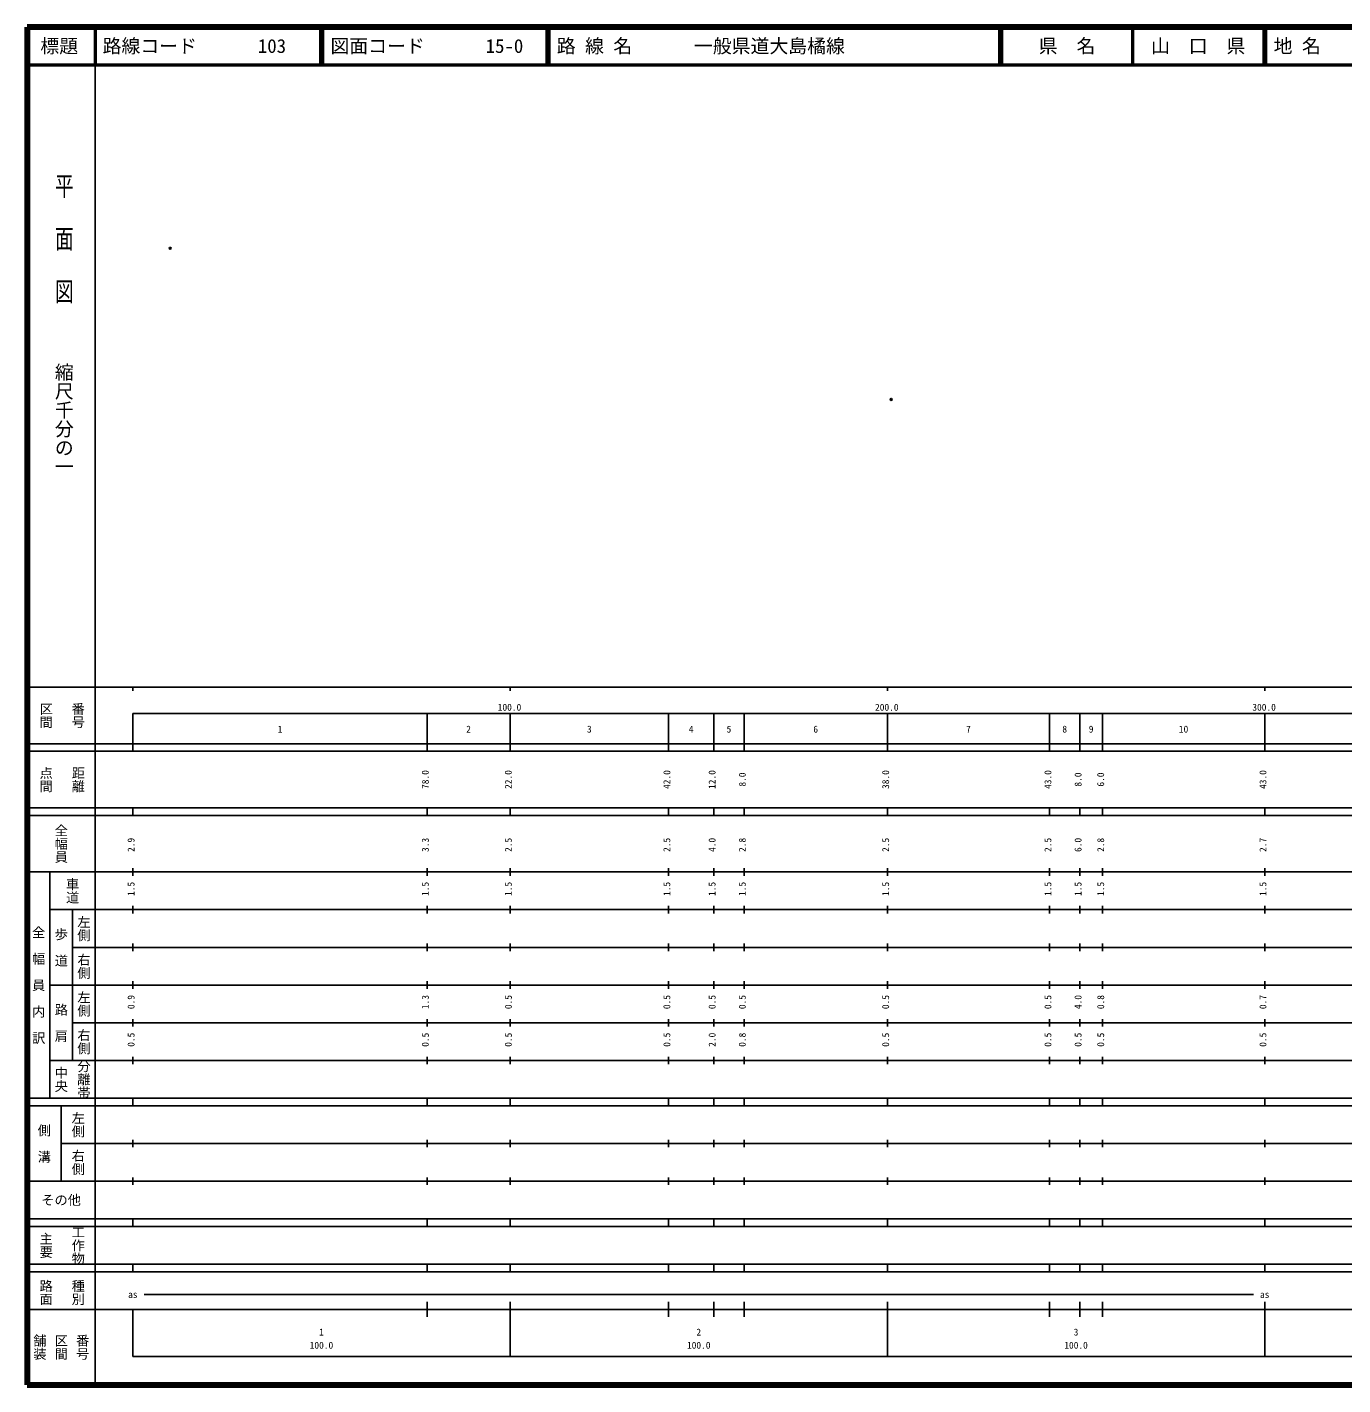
# Model space of a CAD drawing. Units: millimetres on the paper. Extents: x 40 to 680, y 20 to 380.
# Drawn here: x 40 to 388.7, y 20 to 380 of the extents above; entities that cross this region are included whole.
import ezdxf
from ezdxf.enums import TextEntityAlignment as Align

# ---------------------------------------------------------------- set-up
doc = ezdxf.new("R2010")
doc.units = ezdxf.units.MM
doc.header["$PDMODE"] = 32
doc.header["$PDSIZE"] = 0.5
doc.layers.add('M-OTRS', color=6, linetype='Continuous')
doc.layers.add('M-TTL-TXT', color=7, linetype='Continuous')
for name, color, linetype, lineweight in [('M-TTL', 2, 'Continuous', 140), ('M-TTL-BAND', 7, 'Continuous', 25), ('M-TTL-LINE', 7, 'Continuous', 50)]:
    doc.layers.add(name, color=color, linetype=linetype, lineweight=lineweight)
doc.styles.add('@ＭＳ ゴシック', font='')
doc.styles.add('ＭＳ ゴシック', font='')
doc.styles.get('@ＭＳ ゴシック').set_extended_font_data('@MS Gothic')
doc.styles.get('ＭＳ ゴシック').set_extended_font_data('MS Gothic')

msp = doc.modelspace()

# ---------------------------------------------------------------- linework, layer by layer
at = {"layer": 'M-OTRS'}
for p in [(77.911, 321.353), (269.017, 281.293)]:
    msp.add_point(p, dxfattribs=at)
at = {"layer": 'M-TTL'}
for p, q in [((40, 380), (40, 20)), ((680, 380), (40, 380)), ((40, 20), (680, 20))]:
    msp.add_line(p, q, dxfattribs=at)
at = {"layer": 'M-TTL-BAND'}
for p, q in [((58, 370), (58, 20)), ((40, 205), (579, 205)), ((68, 205), (68, 204)), ((168, 205), (168, 204)), ((268, 205), (268, 204)), ((368, 205), (368, 204)), ((68, 198), (579, 198)), ((68, 198), (68, 188)), ((146, 188), (146, 198)), ((168, 188), (168, 198)), ((210, 188), (210, 198)), ((222, 188), (222, 198)), ((230, 188), (230, 198)), ((268, 188), (268, 198)), ((311, 188), (311, 198)), ((319, 188), (319, 198)), ((325, 188), (325, 198)), ((368, 188), (368, 198)), ((40, 190), (579, 190)), ((40, 188), (579, 188)), ((40, 173), (579, 173)), ((68, 171), (68, 173)), ((146, 171), (146, 173)), ((168, 171), (168, 173)), ((210, 171), (210, 173)), ((222, 171), (222, 173)), ((230, 171), (230, 173)), ((268, 171), (268, 173)), ((311, 171), (311, 173)), ((319, 171), (319, 173)), ((325, 171), (325, 173)), ((368, 171), (368, 173)), ((40, 171), (579, 171)), ((40, 156), (579, 156)), ((46, 96), (46, 156)), ((68, 155), (68, 157)), ((146, 155), (146, 157)), ((168, 155), (168, 157)), ((210, 155), (210, 157)), ((222, 155), (222, 157)), ((230, 155), (230, 157)), ((268, 155), (268, 157)), ((311, 155), (311, 157)), ((319, 155), (319, 157)), ((325, 155), (325, 157)), ((368, 155), (368, 157)), ((46, 146), (579, 146)), ((52, 146), (52, 106)), ((68, 145), (68, 147)), ((146, 145), (146, 147)), ((168, 145), (168, 147)), ((210, 145), (210, 147)), ((222, 145), (222, 147)), ((230, 145), (230, 147)), ((268, 145), (268, 147)), ((311, 145), (311, 147)), ((319, 145), (319, 147)), ((325, 145), (325, 147)), ((368, 145), (368, 147)), ((68, 135), (68, 137)), ((146, 135), (146, 137)), ((168, 135), (168, 137)), ((210, 135), (210, 137)), ((222, 135), (222, 137)), ((230, 135), (230, 137)), ((268, 135), (268, 137)), ((311, 135), (311, 137)), ((319, 135), (319, 137)), ((325, 135), (325, 137)), ((368, 135), (368, 137)), ((52, 136), (579, 136)), ((46, 126), (579, 126)), ((68, 125), (68, 127)), ((146, 125), (146, 127)), ((168, 125), (168, 127)), ((210, 125), (210, 127)), ((222, 125), (222, 127)), ((230, 125), (230, 127)), ((268, 125), (268, 127)), ((311, 125), (311, 127)), ((319, 125), (319, 127)), ((325, 125), (325, 127)), ((368, 125), (368, 127)), ((52, 116), (579, 116)), ((68, 115), (68, 117)), ((146, 115), (146, 117)), ((168, 115), (168, 117)), ((210, 115), (210, 117)), ((222, 115), (222, 117)), ((230, 115), (230, 117)), ((268, 115), (268, 117)), ((311, 115), (311, 117)), ((319, 115), (319, 117)), ((325, 115), (325, 117)), ((368, 115), (368, 117)), ((46, 106), (579, 106)), ((68, 105), (68, 107)), ((146, 105), (146, 107)), ((168, 105), (168, 107)), ((210, 105), (210, 107)), ((222, 105), (222, 107)), ((230, 105), (230, 107)), ((268, 105), (268, 107)), ((311, 105), (311, 107)), ((319, 105), (319, 107)), ((325, 105), (325, 107)), ((368, 105), (368, 107)), ((40, 96), (579, 96)), ((40, 94), (579, 94)), ((49, 94), (49, 74)), ((68, 94), (68, 96)), ((146, 94), (146, 96)), ((168, 94), (168, 96)), ((210, 94), (210, 96)), ((222, 94), (222, 96)), ((230, 94), (230, 96)), ((268, 94), (268, 96)), ((311, 94), (311, 96)), ((319, 94), (319, 96)), ((325, 94), (325, 96)), ((368, 94), (368, 96)), ((49, 84), (579, 84)), ((68, 83), (68, 85)), ((146, 83), (146, 85)), ((168, 83), (168, 85)), ((210, 83), (210, 85)), ((222, 83), (222, 85)), ((230, 83), (230, 85)), ((268, 83), (268, 85)), ((311, 83), (311, 85)), ((319, 83), (319, 85)), ((325, 83), (325, 85)), ((368, 83), (368, 85)), ((40, 74), (579, 74)), ((68, 73), (68, 75)), ((146, 73), (146, 75)), ((168, 73), (168, 75)), ((210, 73), (210, 75)), ((222, 73), (222, 75)), ((230, 73), (230, 75)), ((268, 73), (268, 75)), ((311, 73), (311, 75)), ((319, 73), (319, 75)), ((325, 73), (325, 75)), ((368, 73), (368, 75)), ((40, 64), (579, 64)), ((40, 62), (579, 62)), ((68, 62), (68, 64)), ((146, 62), (146, 64)), ((168, 62), (168, 64)), ((210, 62), (210, 64)), ((222, 62), (222, 64)), ((230, 62), (230, 64)), ((268, 62), (268, 64)), ((311, 62), (311, 64)), ((319, 62), (319, 64)), ((325, 62), (325, 64)), ((368, 62), (368, 64)), ((40, 52), (579, 52)), ((68, 50), (68, 52)), ((146, 50), (146, 52)), ((168, 50), (168, 52)), ((210, 50), (210, 52)), ((222, 50), (222, 52)), ((230, 50), (230, 52)), ((268, 50), (268, 52)), ((311, 50), (311, 52)), ((319, 50), (319, 52)), ((325, 50), (325, 52)), ((368, 50), (368, 52)), ((40, 50), (579, 50)), ((71, 44), (365, 44)), ((40, 40), (579, 40)), ((68, 40), (68, 27.5)), ((146, 38), (146, 42)), ((168, 27.5), (168, 42)), ((210, 38), (210, 42)), ((222, 38), (222, 42)), ((230, 38), (230, 42)), ((268, 27.5), (268, 42)), ((311, 38), (311, 42)), ((319, 38), (319, 42)), ((325, 38), (325, 42)), ((368, 27.5), (368, 42)), ((68, 27.5), (579, 27.5))]:
    msp.add_line(p, q, dxfattribs=at)
at = {"layer": 'M-TTL-LINE'}
for p, q in [((58, 380), (58, 370)), ((117.75, 380), (117.75, 370)), ((118.25, 380), (118.25, 370)), ((177.75, 380), (177.75, 370)), ((178.25, 380), (178.25, 370)), ((297.75, 380), (297.75, 370)), ((298.25, 380), (298.25, 370)), ((333, 380), (333, 370)), ((367.75, 380), (367.75, 370)), ((368.25, 380), (368.25, 370)), ((40, 370), (680, 370))]:
    msp.add_line(p, q, dxfattribs=at)

# ---------------------------------------------------------------- texts
at = {"layer": 'M-TTL-BAND', "style": '@ＭＳ ゴシック', "width": 1.4}
msp.add_text('平  面  図', height=3.666, rotation=270, dxfattribs=at).set_placement((49.777, 306.475), align=Align.MIDDLE_RIGHT)
at = {"layer": 'M-TTL-BAND', "style": '@ＭＳ ゴシック'}
msp.add_text('縮尺千分の一', height=3.666, rotation=270, dxfattribs=at).set_placement((49.777, 261.03), align=Align.MIDDLE_RIGHT)
for s, p in [('区間', (45, 197.5)), ('番号', (53.5, 197.5)), ('点間', (45, 180.5)), ('距離', (53.5, 180.5)), ('全幅員', (49, 163.5)), ('車道', (52, 151)), ('左側', (55, 141)), ('全\u3000幅\u3000員\u3000内\u3000訳', (43, 126)), ('歩\u3000道', (49, 136)), ('右側', (55, 131)), ('左側', (55, 121)), ('路\u3000肩', (49, 116)), ('右側', (55, 111)), ('分離帯', (55, 101)), ('中央', (49, 101)), ('左側', (53.5, 89)), ('側\u3000溝', (44.5, 84)), ('右側', (53.5, 79)), ('工作物', (53.5, 57)), ('主要', (45, 57)), ('路面', (45, 44.5)), ('種別', (53.5, 44.5)), ('舗装', (43.333, 30)), ('区間', (49, 30)), ('番号', (54.667, 30))]:
    msp.add_text(s, height=2.566, rotation=270, dxfattribs=at).set_placement(p, align=Align.MIDDLE_CENTER)
at = {"layer": 'M-TTL-BAND', "style": 'ＭＳ ゴシック'}
for s, p in [('100.0', (167.844, 198.195)), ('200.0', (267.844, 198.195)), ('300.0', (367.844, 198.195)), ('1', (107, 192.405)), ('2', (157, 192.405)), ('3', (189, 192.405)), ('4', (216, 192.405)), ('5', (226, 192.405)), ('6', (249, 192.405)), ('7', (289.5, 192.405)), ('8', (315, 192.405)), ('9', (322, 192.405)), ('10', (346.5, 192.405)), ('as', (68, 42.5)), ('as', (368, 42.5)), ('1', (118, 32.523)), ('2', (218, 32.523)), ('3', (318, 32.523)), ('100.0', (118, 29.033)), ('100.0', (218, 29.033)), ('100.0', (318, 29.033))]:
    msp.add_text(s, height=1.833, dxfattribs=at).set_placement(p, align=Align.BOTTOM_CENTER)
for s, p in [('78.0', (147, 180.5)), ('22.0', (169, 180.5)), ('42.0', (211, 180.5)), ('12.0', (223, 180.5)), ('8.0', (231, 180.5)), ('38.0', (269, 180.5)), ('43.0', (312, 180.5)), ('8.0', (320, 180.5)), ('6.0', (326, 180.5)), ('43.0', (369, 180.5)), ('2.9', (69, 163.174)), ('3.3', (147, 163.174)), ('2.5', (169, 163.174)), ('2.5', (211, 163.174)), ('4.0', (223, 163.174)), ('2.8', (231, 163.174)), ('2.5', (269, 163.174)), ('2.5', (312, 163.174)), ('6.0', (320, 163.174)), ('2.8', (326, 163.174)), ('2.7', (369, 163.174)), ('1.5', (69, 151.5)), ('1.5', (147, 151.5)), ('1.5', (169, 151.5)), ('1.5', (211, 151.5)), ('1.5', (223, 151.5)), ('1.5', (231, 151.5)), ('1.5', (269, 151.5)), ('1.5', (312, 151.5)), ('1.5', (320, 151.5)), ('1.5', (326, 151.5)), ('1.5', (369, 151.5)), ('0.9', (69, 121.5)), ('1.3', (147, 121.5)), ('0.5', (169, 121.5)), ('0.5', (211, 121.5)), ('0.5', (223, 121.5)), ('0.5', (231, 121.5)), ('0.5', (269, 121.5)), ('0.5', (312, 121.5)), ('4.0', (320, 121.5)), ('0.8', (326, 121.5)), ('0.7', (369, 121.5)), ('0.5', (69, 111.5)), ('0.5', (147, 111.5)), ('0.5', (169, 111.5)), ('0.5', (211, 111.5)), ('2.0', (223, 111.5)), ('0.8', (231, 111.5)), ('0.5', (269, 111.5)), ('0.5', (312, 111.5)), ('0.5', (320, 111.5)), ('0.5', (326, 111.5)), ('0.5', (369, 111.5))]:
    msp.add_text(s, height=1.833, rotation=90, dxfattribs=at).set_placement(p, align=Align.BOTTOM_CENTER)
msp.add_text('その他', height=2.566, dxfattribs=at).set_placement((49, 69), align=Align.MIDDLE_CENTER)
at = {"layer": 'M-TTL-TXT', "style": 'ＭＳ ゴシック'}
for s, p in [('標題', (48.5, 375)), ('県\u3000名', (315.625, 375)), ('山\u3000口\u3000県', (350.375, 375))]:
    msp.add_text(s, height=3.666, dxfattribs=at).set_placement(p, align=Align.MIDDLE_CENTER)
for s, p in [('路線コード', (60, 375)), ('103', (101.142, 375)), ('図面コード', (120.38, 375)), ('15-0', (161.521, 375)), ('路 線 名', (180.38, 375)), ('一般県道大島橘線', (216.734, 375)), ('地 名', (370.38, 375))]:
    msp.add_text(s, height=3.666, dxfattribs=at).set_placement(p, align=Align.MIDDLE_LEFT)

doc.saveas('drawing.dxf')
